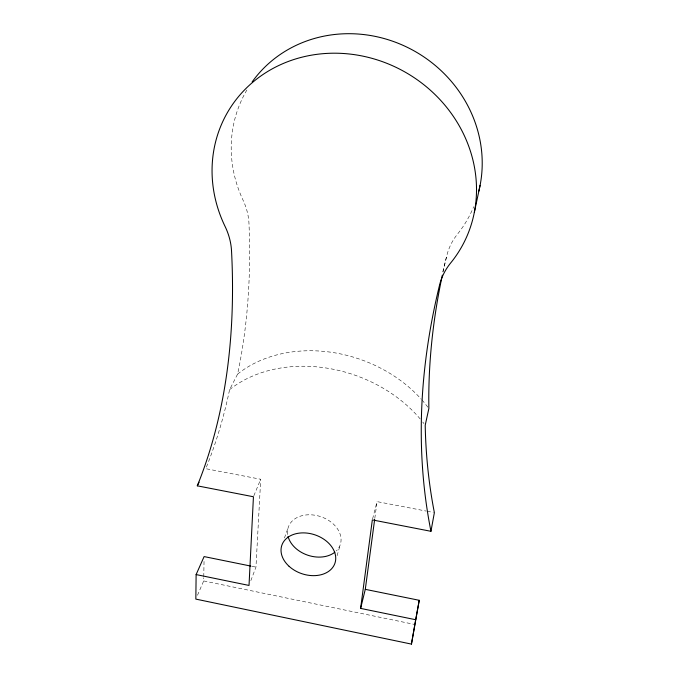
<?xml version="1.0" encoding="UTF-8"?>
<svg xmlns="http://www.w3.org/2000/svg" width="678" height="678" viewBox="0 0 678 678"><rect width="100%" height="100%" fill="white"/><g stroke="black" fill="none" stroke-linecap="round" stroke-linejoin="round"><path stroke-width="0.51" stroke-dasharray="3.39 2.54" d="M197.493 595.276L203.697 580.936L203.756 577.758M203.773 576.698L204.044 560.825M250.843 580.622L255.962 567.122L260.708 479.253L205.748 468.684A977.557 567.647 49.5 0 0 229.588 389.655L237.605 374.112L239.317 365.645A948.03 559.859 49.8 0 0 248.987 223.664A63.774 53.918 38.9 0 0 243.055 200.171A127.896 119.32 32.3 0 1 247.623 88.767M374.807 518.331L377.044 501.618L426.182 511.068M442.819 271.836L446.836 255.53A65.969 58.647 2.2 0 1 457.497 234.113A127.896 119.32 32.3 0 0 473.676 206.722M372.595 518.882L377.044 501.618M337.076 555.723L340.178 544.993M284.463 537.951L288.218 527.459M253.843 495.788L260.708 479.253M427.208 511.263L433.344 512.449M251.809 566.283L255.962 567.122M203.697 580.936L413.97 624.302M287.684 534.578A27.417 20.34 18.6 0 1 320.83 516.687A27.417 20.34 18.6 0 1 336.263 550.977M229.588 389.655A126.252 97.988 19.1 0 1 420.14 418.885M422.741 422.047A126.252 97.988 19.1 0 1 423.987 423.64M237.605 374.112A123.455 96.996 19.1 0 1 421.258 399.198M421.936 399.952A123.455 96.996 19.1 0 1 428.276 407.724M443.005 272.056A1438.14 820.211 -21.7 0 1 446.836 255.53"/><path stroke-width="1.02" d="M250.775 566.071L204.112 556.587L196.12 574.571L195.84 599.106L411.444 644.1L419.233 600.301L365.289 589.343L374.663 519.373M411.444 644.1L415.69 619.726L360.611 608.395L372.332 519.899L430.954 531.306L434.369 512.644A1507.474 843.22 -21.3 0 1 425.208 425.25L428.86 408.512L428.784 399.52A1438.14 820.211 -21.7 0 1 442.344 275.132M415.69 619.726L419.233 600.301M474.337 212.341L480.092 185.331M360.611 608.395L365.289 589.343M196.12 574.571L249.021 585.445L253.436 496.754L197.29 485.829L199.069 482.219M334.847 552.214A27.417 20.34 18.6 0 1 307.761 555.206A27.417 20.34 18.6 0 1 288.057 536.408M197.29 485.829A1009.169 575.605 49.1 0 0 231.52 250.801A67.088 55.621 37.6 0 0 225.054 226.401A135.007 124.015 30.7 0 1 268.547 70.97A135.007 124.015 30.7 0 1 438.98 98.556A135.007 124.015 30.7 0 1 450.7 262.928A69.512 60.766 3.9 0 0 439.556 285.074A1584.486 867.899 -21 0 0 430.954 531.306M252.148 81.919A127.896 119.32 32.3 0 1 406.825 47.096A127.896 119.32 32.3 0 1 478.753 191.323M289.108 566.333A28.027 20.501 18.6 0 0 334.83 563.528A28.027 20.501 18.6 0 0 301.202 532.942A28.027 20.501 18.6 0 0 289.108 566.333"/></g></svg>
